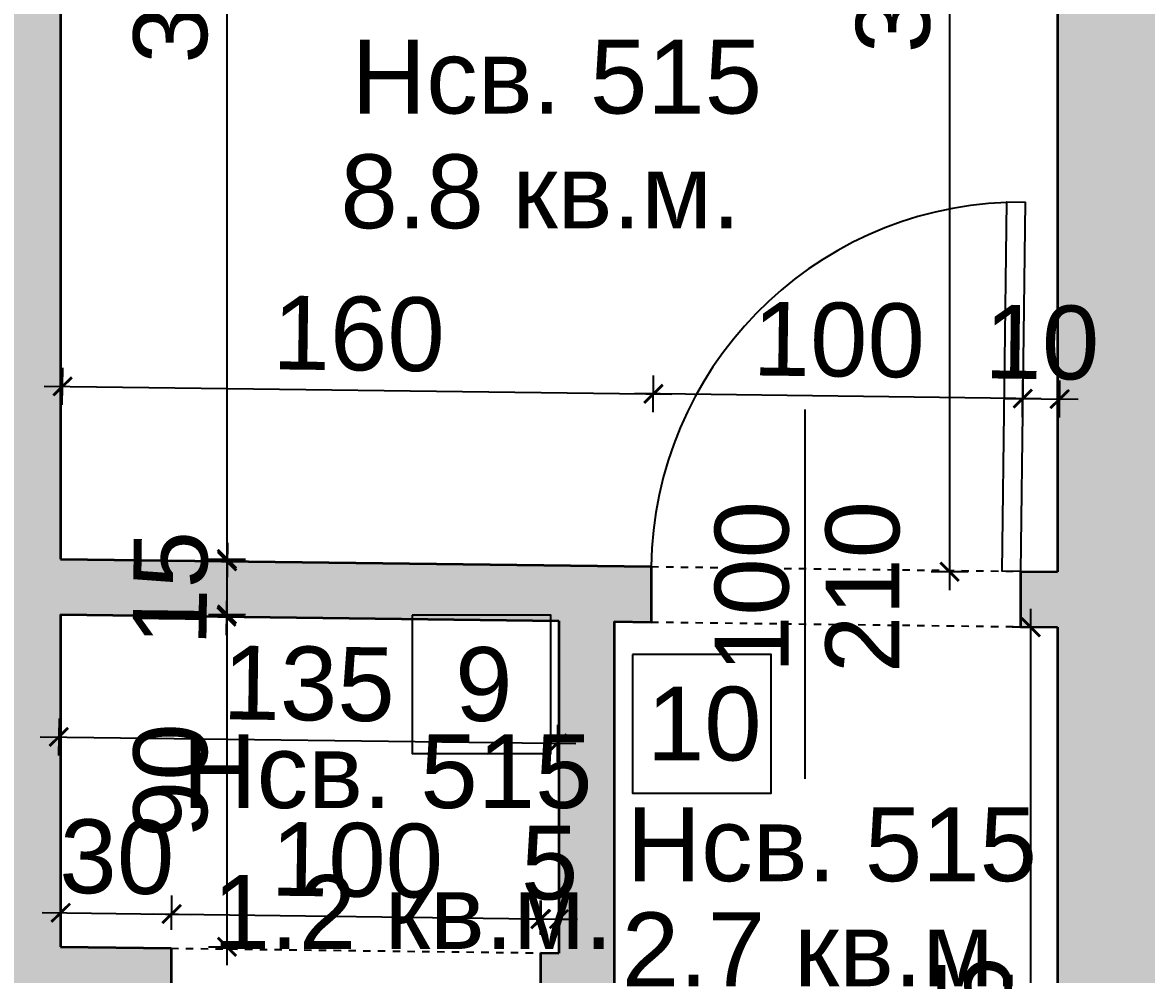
# Model space of a CAD drawing. Header units: inches. Extents: x -72385 to 39588, y -6525 to 66685.
# Drawn here: x -45950.1 to -45645.7, y 9571.3 to 9829.1 of the extents above; entities that cross this region are included whole.
import ezdxf

# ---------------------------------------------------------------- set-up
doc = ezdxf.new("R2010")
doc.units = ezdxf.units.IN
doc.header["$MEASUREMENT"] = 0
doc.linetypes.add('Hidden', pattern=[0.4, 0.2, -0.2])
for name, color, linetype, lineweight in [('Врати', 251, 'Continuous', 25), ('Надписи Hсв', 252, 'Continuous', 25), ('Надписи врати', 252, 'Continuous', 25), ('Надписи коти вътрешни', 252, 'Continuous', 25), ('Надписи номера на пом.', 252, 'Continuous', 25), ('Надписи площ', 252, 'Continuous', 25), ('Пунктир', 253, 'Hidden', 25), ('Разрезни линии', 7, 'Continuous', 35), ('Щрих стени', 254, 'Continuous', 25)]:
    doc.layers.add(name, color=color, linetype=linetype, lineweight=lineweight)
doc.styles.add('Arial Regular', font='arial.ttf')
doc.styles.get("Standard").update_dxf_attribs({"font": 'arial.ttf'})
doc.dimstyles.new('Annotative', dxfattribs={"dimscale": 0, "dimtxt": 20, "dimasz": 5, "dimexe": 5, "dimexo": 5, "dimgap": 5, "dimtad": 1, "dimdec": 0, "dimzin": 0, "dimdsep": 46, "dimtxsty": 'Standard', "dimblk": 'ARCHTICK', "dimcen": 5, "dimdle": 5, "dimadec": 0, "dimazin": 0, "dimtfac": 1, "dimtdec": 0, "dimtofl": 0, "dimtmove": 0, "dimatfit": 3, "dimldrblk": 'ARCHTICK', "dimfxl": 5, "dimfxlon": 1, "dimtolj": 1, "dimtzin": 0, "dimarcsym": 1})

# ---------------------------------------------------------------- blocks, each defined once
blk = doc.blocks.new('_ArchTick')
at = {"color": 0, "linetype": 'ByBlock', "const_width": 0.15}
blk.add_lwpolyline([(-0.5, -0.5), (0.5, 0.5)], dxfattribs=at)
blk = doc.blocks.new('*D1303')
at = {"layer": 'Defpoints', "color": 0, "ltscale": 50, "transparency": 16777216}
for p in [(-45939.84, 9998.8), (-45939.84, 9683.77), (-45894.72, 9683.77)]:
    blk.add_point(p, dxfattribs=at)
at = {"layer": 'Надписи коти вътрешни', "color": 0, "lineweight": -2, "ltscale": 50, "transparency": 16777216}
for p, q in [((-45894.72, 10003.8), (-45894.72, 9678.77)), ((-45899.72, 9998.8), (-45889.72, 9998.8)), ((-45899.72, 9683.77), (-45889.72, 9683.77))]:
    blk.add_line(p, q, dxfattribs=at)
at = {"layer": 'Надписи коти вътрешни', "color": 0, "lineweight": -2, "ltscale": 50, "transparency": 16777216, "xscale": 5, "yscale": 5, "zscale": 5}
for p, rotation in [((-45894.72, 9998.8), 90), ((-45894.72, 9683.77), 270)]:
    blk.add_blockref('_ArchTick', p, dxfattribs=dict(at, rotation=rotation))
at = {"layer": 'Надписи коти вътрешни', "color": 0, "ltscale": 50, "transparency": 16777216, "insert": (-45909.94, 9841.28), "char_height": 20, "attachment_point": 5, "rotation": 90}
blk.add_mtext('\\A1;315', dxfattribs=at)
blk = doc.blocks.new('*D1304')
at = {"layer": 'Defpoints', "color": 0, "ltscale": 50, "transparency": 16777216}
for p in [(-45669.84, 10007.86), (-45699.05, 9680.33), (-45669.84, 9680.33)]:
    blk.add_point(p, dxfattribs=at)
at = {"layer": 'Надписи коти вътрешни', "color": 0, "lineweight": -2, "ltscale": 50, "transparency": 16777216}
for p, q in [((-45699.05, 10012.86), (-45699.05, 9675.33)), ((-45694.05, 10007.86), (-45704.05, 10007.86)), ((-45694.05, 9680.33), (-45704.05, 9680.33))]:
    blk.add_line(p, q, dxfattribs=at)
at = {"layer": 'Надписи коти вътрешни', "color": 0, "lineweight": -2, "ltscale": 50, "transparency": 16777216, "xscale": 5, "yscale": 5, "zscale": 5}
for p, rotation in [((-45699.05, 10007.86), 90), ((-45699.05, 9680.33), 270)]:
    blk.add_blockref('_ArchTick', p, dxfattribs=dict(at, rotation=rotation))
at = {"layer": 'Надписи коти вътрешни', "color": 0, "ltscale": 50, "transparency": 16777216, "insert": (-45714.27, 9844.1), "char_height": 20, "attachment_point": 5, "rotation": 90}
blk.add_mtext('\\A1;328', dxfattribs=at)
blk = doc.blocks.new('*D1305')
at = {"layer": 'Defpoints', "color": 0, "ltscale": 50, "transparency": 16777216}
for p in [(-45779.24, 9728.52), (-45939.84, 9683.77), (-45779.84, 9681.73)]:
    blk.add_point(p, dxfattribs=at)
at = {"layer": 'Надписи коти вътрешни', "color": 0, "lineweight": -2, "ltscale": 50, "transparency": 16777216}
for p, q in [((-45939.31, 9725.56), (-45939.18, 9735.56)), ((-45779.31, 9723.53), (-45779.18, 9733.52)), ((-45944.24, 9730.63), (-45774.24, 9728.46))]:
    blk.add_line(p, q, dxfattribs=at)
at = {"layer": 'Надписи коти вътрешни', "color": 0, "lineweight": -2, "ltscale": 50, "transparency": 16777216, "xscale": 5, "yscale": 5, "zscale": 5}
for p, rotation in [((-45939.24, 9730.56), 179.2706286525462), ((-45779.24, 9728.52), 359.2706286525461)]:
    blk.add_blockref('_ArchTick', p, dxfattribs=dict(at, rotation=rotation))
at = {"layer": 'Надписи коти вътрешни', "color": 0, "ltscale": 50, "transparency": 16777216, "insert": (-45859.05, 9744.75), "char_height": 20, "attachment_point": 5, "rotation": 359.2706}
blk.add_mtext('\\A1;160', dxfattribs=at)
blk = doc.blocks.new('*D1306')
at = {"layer": 'Defpoints', "color": 0, "ltscale": 50, "transparency": 16777216}
for p in [(-45779.24, 9728.52), (-45779.84, 9681.73), (-45679.84, 9680.46)]:
    blk.add_point(p, dxfattribs=at)
at = {"layer": 'Надписи коти вътрешни', "color": 0, "lineweight": -2, "ltscale": 50, "transparency": 16777216}
for p, q in [((-45779.31, 9723.53), (-45779.18, 9733.52)), ((-45679.31, 9722.25), (-45679.18, 9732.25)), ((-45674.24, 9727.19), (-45784.24, 9728.59))]:
    blk.add_line(p, q, dxfattribs=at)
at = {"layer": 'Надписи коти вътрешни', "color": 0, "lineweight": -2, "ltscale": 50, "transparency": 16777216, "xscale": 5, "yscale": 5, "zscale": 5}
for p, rotation in [((-45779.24, 9728.52), 179.2706286522878), ((-45679.24, 9727.25), 359.2706286522878)]:
    blk.add_blockref('_ArchTick', p, dxfattribs=dict(at, rotation=rotation))
at = {"layer": 'Надписи коти вътрешни', "color": 0, "ltscale": 50, "transparency": 16777216, "insert": (-45729.05, 9743.1), "char_height": 20, "attachment_point": 5, "rotation": 359.2706}
blk.add_mtext('\\A1;100', dxfattribs=at)
blk = doc.blocks.new('*D1307')
at = {"layer": 'Defpoints', "color": 0, "ltscale": 50, "transparency": 16777216}
for p in [(-45669.24, 9727.12), (-45679.84, 9680.46), (-45669.84, 9680.33)]:
    blk.add_point(p, dxfattribs=at)
at = {"layer": 'Надписи коти вътрешни', "color": 0, "lineweight": -2, "ltscale": 50, "transparency": 16777216}
for p, q in [((-45679.31, 9722.25), (-45679.18, 9732.25)), ((-45669.31, 9722.12), (-45669.18, 9732.12)), ((-45684.24, 9727.32), (-45664.24, 9727.06))]:
    blk.add_line(p, q, dxfattribs=at)
at = {"layer": 'Надписи коти вътрешни', "color": 0, "lineweight": -2, "ltscale": 50, "transparency": 16777216, "xscale": 5, "yscale": 5, "zscale": 5}
for p, rotation in [((-45679.24, 9727.25), 179.2706286551305), ((-45669.24, 9727.12), 359.2706286551305)]:
    blk.add_blockref('_ArchTick', p, dxfattribs=dict(at, rotation=rotation))
at = {"layer": 'Надписи коти вътрешни', "color": 0, "ltscale": 50, "transparency": 16777216, "insert": (-45674.05, 9742.4), "char_height": 20, "attachment_point": 5, "rotation": 359.2706}
blk.add_mtext('\\A1;10', dxfattribs=at)
blk = doc.blocks.new('*D1310')
at = {"layer": 'Defpoints', "color": 0, "ltscale": 50, "transparency": 16777216}
for p in [(-45939.84, 9668.77), (-45939.84, 9578.76), (-45894.72, 9578.76)]:
    blk.add_point(p, dxfattribs=at)
at = {"layer": 'Надписи коти вътрешни', "color": 0, "lineweight": -2, "ltscale": 50, "transparency": 16777216}
for p, q in [((-45894.72, 9673.77), (-45894.72, 9573.76)), ((-45899.72, 9668.77), (-45889.72, 9668.77)), ((-45899.72, 9578.76), (-45889.72, 9578.76))]:
    blk.add_line(p, q, dxfattribs=at)
at = {"layer": 'Надписи коти вътрешни', "color": 0, "lineweight": -2, "ltscale": 50, "transparency": 16777216, "xscale": 5, "yscale": 5, "zscale": 5}
for p, rotation in [((-45894.72, 9668.77), 90), ((-45894.72, 9578.76), 270)]:
    blk.add_blockref('_ArchTick', p, dxfattribs=dict(at, rotation=rotation))
at = {"layer": 'Надписи коти вътрешни', "color": 0, "ltscale": 50, "transparency": 16777216, "insert": (-45909.93, 9623.77), "char_height": 20, "attachment_point": 5, "rotation": 90}
blk.add_mtext('\\A1;90', dxfattribs=at)
blk = doc.blocks.new('*D1311')
at = {"layer": 'Defpoints', "color": 0, "ltscale": 50, "transparency": 16777216}
for p in [(-45909.72, 9587.63), (-45939.84, 9578.76), (-45909.84, 9578.38)]:
    blk.add_point(p, dxfattribs=at)
at = {"layer": 'Надписи коти вътрешни', "color": 0, "lineweight": -2, "ltscale": 50, "transparency": 16777216}
for p, q in [((-45939.77, 9583.76), (-45939.66, 9593.01)), ((-45909.77, 9583.38), (-45909.66, 9592.63)), ((-45944.72, 9588.07), (-45904.72, 9587.56))]:
    blk.add_line(p, q, dxfattribs=at)
at = {"layer": 'Надписи коти вътрешни', "color": 0, "lineweight": -2, "ltscale": 50, "transparency": 16777216, "xscale": 5, "yscale": 5, "zscale": 5}
for p, rotation in [((-45939.72, 9588.01), 179.2706286525466), ((-45909.72, 9587.63), 359.2706286525466)]:
    blk.add_blockref('_ArchTick', p, dxfattribs=dict(at, rotation=rotation))
at = {"layer": 'Надписи коти вътрешни', "color": 0, "ltscale": 50, "transparency": 16777216, "insert": (-45924.53, 9603.04), "char_height": 20, "attachment_point": 5, "rotation": 359.2706}
blk.add_mtext('\\A1;30', dxfattribs=at)
blk = doc.blocks.new('*D1312')
at = {"layer": 'Defpoints', "color": 0, "ltscale": 50, "transparency": 16777216}
for p in [(-45809.71, 9586.31), (-45909.84, 9578.38), (-45809.84, 9577.04)]:
    blk.add_point(p, dxfattribs=at)
at = {"layer": 'Надписи коти вътрешни', "color": 0, "lineweight": -2, "ltscale": 50, "transparency": 16777216}
for p, q in [((-45909.77, 9583.38), (-45909.65, 9592.64)), ((-45809.77, 9582.04), (-45809.65, 9591.31)), ((-45914.71, 9587.71), (-45804.71, 9586.24))]:
    blk.add_line(p, q, dxfattribs=at)
at = {"layer": 'Надписи коти вътрешни', "color": 0, "lineweight": -2, "ltscale": 50, "transparency": 16777216, "xscale": 5, "yscale": 5, "zscale": 5}
for p, rotation in [((-45909.71, 9587.65), 179.2341643252605), ((-45809.71, 9586.31), 359.2341643252604)]:
    blk.add_blockref('_ArchTick', p, dxfattribs=dict(at, rotation=rotation))
at = {"layer": 'Надписи коти вътрешни', "color": 0, "ltscale": 50, "transparency": 16777216, "insert": (-45859.51, 9602.19), "char_height": 20, "attachment_point": 5, "rotation": 359.2342}
blk.add_mtext('\\A1;100', dxfattribs=at)
blk = doc.blocks.new('*D1313')
at = {"layer": 'Defpoints', "color": 0, "ltscale": 50, "transparency": 16777216}
for p in [(-45809.84, 9586.28), (-45809.84, 9577.11), (-45804.84, 9577.04)]:
    blk.add_point(p, dxfattribs=at)
at = {"layer": 'Надписи коти вътрешни', "color": 0, "lineweight": -2, "ltscale": 50, "transparency": 16777216}
for p, q in [((-45809.84, 9582.11), (-45809.84, 9591.28)), ((-45804.84, 9582.04), (-45804.84, 9591.28)), ((-45809.84, 9586.28), (-45814.84, 9586.28)), ((-45804.84, 9586.28), (-45799.84, 9586.28))]:
    blk.add_line(p, q, dxfattribs=at)
at = {"layer": 'Надписи коти вътрешни', "color": 0, "lineweight": -2, "ltscale": 50, "transparency": 16777216, "xscale": 5, "yscale": 5, "zscale": 5}
blk.add_blockref('_ArchTick', (-45809.84, 9586.28), dxfattribs=at)
at = {"layer": 'Надписи коти вътрешни', "color": 0, "lineweight": -2, "ltscale": 50, "transparency": 16777216, "xscale": 5, "yscale": 5, "zscale": 5, "rotation": 180}
blk.add_blockref('_ArchTick', (-45804.84, 9586.28), dxfattribs=at)
at = {"layer": 'Надписи коти вътрешни', "color": 0, "ltscale": 50, "transparency": 16777216, "insert": (-45807.34, 9601.45), "char_height": 20, "attachment_point": 5}
blk.add_mtext('\\A1;5', dxfattribs=at)
blk = doc.blocks.new('*D1297')
at = {"layer": 'Defpoints', "color": 0, "ltscale": 50, "transparency": 16777216}
for p in [(-45939.84, 9668.77), (-45804.84, 9667.05), (-45805.26, 9633.89)]:
    blk.add_point(p, dxfattribs=at)
at = {"layer": 'Надписи коти вътрешни', "color": 0, "lineweight": -2, "ltscale": 50, "transparency": 16777216}
for p, q in [((-45940.2, 9640.61), (-45940.32, 9630.61)), ((-45805.2, 9638.89), (-45805.32, 9628.89)), ((-45945.26, 9635.67), (-45800.26, 9633.82))]:
    blk.add_line(p, q, dxfattribs=at)
at = {"layer": 'Надписи коти вътрешни', "color": 0, "lineweight": -2, "ltscale": 50, "transparency": 16777216, "xscale": 5, "yscale": 5, "zscale": 5}
for p, rotation in [((-45940.26, 9635.61), 179.2706286525417), ((-45805.26, 9633.89), 359.2706286525417)]:
    blk.add_blockref('_ArchTick', p, dxfattribs=dict(at, rotation=rotation))
at = {"layer": 'Надписи коти вътрешни', "color": 0, "ltscale": 50, "transparency": 16777216, "insert": (-45872.57, 9649.96), "char_height": 20, "attachment_point": 5, "rotation": 359.2706}
blk.add_mtext('\\A1;135', dxfattribs=at)
blk = doc.blocks.new('*D1288')
at = {"layer": 'Defpoints', "color": 0, "ltscale": 50, "transparency": 16777216}
for p in [(-45677.06, 9665.33), (-45669.84, 9665.33), (-45669.84, 9440.31)]:
    blk.add_point(p, dxfattribs=at)
at = {"layer": 'Надписи коти вътрешни', "color": 0, "lineweight": -2, "ltscale": 50, "transparency": 16777216}
for p, q in [((-45677.06, 9435.31), (-45677.06, 9670.33)), ((-45674.84, 9665.33), (-45682.06, 9665.33)), ((-45674.84, 9440.31), (-45682.06, 9440.31))]:
    blk.add_line(p, q, dxfattribs=at)
at = {"layer": 'Надписи коти вътрешни', "color": 0, "lineweight": -2, "ltscale": 50, "transparency": 16777216, "xscale": 5, "yscale": 5, "zscale": 5}
for p, rotation in [((-45677.06, 9665.33), 90), ((-45677.06, 9440.31), 270)]:
    blk.add_blockref('_ArchTick', p, dxfattribs=dict(at, rotation=rotation))
at = {"layer": 'Надписи коти вътрешни', "color": 0, "ltscale": 50, "transparency": 16777216, "insert": (-45692.27, 9552.82), "char_height": 20, "attachment_point": 5, "rotation": 90}
blk.add_mtext('\\A1;225', dxfattribs=at)
blk = doc.blocks.new('*D8094')
at = {"layer": 'Defpoints', "color": 0, "ltscale": 10, "transparency": 16777216}
for p in [(-45923.65, 9683.56), (-45923.84, 9668.57), (-45894.85, 9668.2)]:
    blk.add_point(p, dxfattribs=at)
at = {"layer": 'Надписи коти вътрешни', "color": 0, "lineweight": -2, "ltscale": 10, "transparency": 16777216}
for p, q in [((-45894.6, 9688.19), (-45894.92, 9663.2)), ((-45899.66, 9683.26), (-45889.66, 9683.13)), ((-45899.85, 9668.26), (-45889.85, 9668.13))]:
    blk.add_line(p, q, dxfattribs=at)
at = {"layer": 'Надписи коти вътрешни', "color": 0, "lineweight": -2, "ltscale": 10, "transparency": 16777216, "xscale": 5, "yscale": 5, "zscale": 5}
for p, rotation in [((-45894.66, 9683.2), 89.27062865252134), ((-45894.85, 9668.2), 269.2706286525214)]:
    blk.add_blockref('_ArchTick', p, dxfattribs=dict(at, rotation=rotation))
at = {"layer": 'Надписи коти вътрешни', "color": 0, "ltscale": 10, "transparency": 16777216, "insert": (-45909.97, 9675.89), "char_height": 20, "attachment_point": 5, "rotation": 89.2706}
blk.add_mtext('\\A1;15', dxfattribs=at)

msp = doc.modelspace()

# ---------------------------------------------------------------- hatches: boundary and pattern name
at = {"layer": 'Щрих стени', "ltscale": 10}
h = msp.add_hatch(color=256, dxfattribs=at)
h.dxf.hatch_style = 1
h.paths.add_polyline_path([(-47039.84, 9457.75), (-47139.84, 9459.03), (-47139.84, 10001.57), (-47137.34, 10001.54), (-47137.34, 10061.54), (-47202.34, 10062.37), (-47202.34, 9224.8), (-47139.84, 9224.01), (-47139.84, 9429.03), (-47039.84, 9427.75)])
h.paths.add_polyline_path([(-46749.84, 9454.06), (-46839.84, 9455.21), (-46839.84, 10022.75), (-46837.34, 10022.72), (-46837.34, 10057.73), (-46872.34, 10058.17), (-46872.34, 10023.17), (-46869.84, 10023.14), (-46869.84, 9455.59), (-46939.84, 9456.48), (-46939.84, 9426.48), (-46749.84, 9424.06)])
h.paths.add_polyline_path([(-46539.84, 10006.43), (-46537.34, 10006.4), (-46537.34, 10073.91), (-46572.34, 10074.35), (-46572.34, 10006.85), (-46569.84, 10006.82), (-46569.84, 9471.77), (-46589.84, 9472.03), (-46589.84, 9452.03), (-46649.84, 9452.79), (-46649.84, 9422.79), (-46539.84, 9421.39)])
h.paths.add_polyline_path([(-46339.84, 9448.84), (-46349.84, 9448.97), (-46349.84, 9814), (-46159.84, 9811.58), (-46159.84, 9446.55), (-46179.84, 9446.81), (-46179.84, 9416.8), (-46129.84, 9416.17), (-46129.84, 9841.2), (-46379.84, 9844.38), (-46379.84, 9419.35), (-46339.84, 9418.84)])
h.paths.add_polyline_path([(-46349.84, 10071.52), (-46379.84, 10071.9), (-46379.84, 10004.4), (-46349.84, 10004.02)])
h.paths.add_polyline_path([(-46129.84, 10068.72), (-46159.84, 10069.1), (-46159.84, 10001.6), (-46129.84, 10001.21)])
h.paths.add_polyline_path([(-45937.34, 10066.27), (-45972.34, 10066.72), (-45972.34, 9999.21), (-45969.84, 9999.18), (-45969.84, 9414.13), (-45909.84, 9413.37), (-45909.84, 9443.37), (-45919.84, 9443.5), (-45919.84, 9463.5), (-45939.84, 9463.75), (-45939.84, 9563.76), (-45909.84, 9563.38), (-45909.84, 9578.38), (-45939.84, 9578.76), (-45939.84, 9668.77), (-45804.84, 9667.05), (-45804.84, 9577.04), (-45809.84, 9577.11), (-45809.84, 9562.11), (-45804.84, 9562.04), (-45804.84, 9442.03), (-45809.84, 9442.1), (-45809.84, 9412.09), (-45779.84, 9411.71), (-45779.84, 9441.71), (-45789.84, 9441.84), (-45789.84, 9666.86), (-45779.84, 9666.73), (-45779.84, 9681.73), (-45939.84, 9683.77), (-45939.84, 9998.8), (-45937.34, 9998.76)])
h.paths.add_polyline_path([(-45549.84, 9438.79), (-45639.84, 9439.93), (-45639.84, 10007.48), (-45637.34, 10007.45), (-45637.34, 10042.45), (-45672.34, 10042.89), (-45672.34, 10007.89), (-45669.84, 10007.86), (-45669.84, 9680.33), (-45679.84, 9680.46), (-45679.84, 9665.46), (-45669.84, 9665.33), (-45669.84, 9440.31), (-45679.84, 9440.44), (-45679.84, 9410.44), (-45549.84, 9408.78)])
h.paths.add_polyline_path([(-45339.84, 8798.56), (-45319.84, 8798.31), (-45319.84, 8828.31), (-45339.84, 8828.56), (-45339.84, 9036.08), (-45369.84, 9036.46), (-45369.84, 8846.45), (-45389.84, 8846.7), (-45389.84, 8836.7), (-45449.84, 8837.46), (-45449.84, 8807.46), (-45369.84, 8806.44), (-45369.84, 8736.44), (-45429.84, 8737.2), (-45429.84, 8607.19), (-45369.84, 8606.43), (-45369.84, 8263.9), (-45372.34, 8203.93), (-45337.34, 8203.48), (-45337.34, 8263.49), (-45339.84, 8263.52)])
h.paths.add_polyline_path([(-45549.84, 8838.74), (-46049.84, 8845.1), (-46049.84, 8815.1), (-45972.34, 8814.11), (-45972.34, 8804.11), (-45937.34, 8803.67), (-45937.34, 8813.67), (-45669.84, 8810.26), (-45669.84, 8252.72), (-45672.34, 8207.75), (-45637.34, 8207.3), (-45637.34, 8252.3), (-45639.84, 8252.34), (-45639.84, 8809.88), (-45549.84, 8808.74)])
h.paths.add_polyline_path([(-46149.84, 8846.38), (-46649.84, 8852.74), (-46649.84, 8822.74), (-46592.34, 8822.01), (-46592.34, 8792), (-46537.34, 8791.3), (-46537.34, 8821.31), (-46149.84, 8816.37)])
h.paths.add_polyline_path([(-46749.84, 8854.01), (-46949.84, 8856.56), (-46949.84, 8826.56), (-46869.84, 8825.54), (-46869.84, 8267.99), (-46872.34, 8223.02), (-46837.34, 8222.58), (-46837.34, 8267.58), (-46839.84, 8267.61), (-46839.84, 8825.16), (-46749.84, 8824.01)])
h.paths.add_polyline_path([(-47049.84, 8857.83), (-47119.84, 8858.72), (-47119.84, 8868.73), (-47139.84, 8868.98), (-47139.84, 9064), (-47202.34, 9064.79), (-47202.34, 8849.77), (-47212.34, 8849.9), (-47212.34, 8829.9), (-47202.34, 8829.77), (-47202.34, 8227.22), (-47137.34, 8226.4), (-47137.34, 8286.4), (-47139.84, 8286.43), (-47139.84, 8828.98), (-47049.84, 8827.83)])
h.paths.add_polyline_path([(-46537.34, 8263.76), (-46572.34, 8264.21), (-46572.34, 8219.2), (-46537.34, 8218.76)])
h.paths.add_polyline_path([(-46237.34, 8299.95), (-46272.34, 8300.39), (-46272.34, 8215.38), (-46237.34, 8214.94)])
h.paths.add_polyline_path([(-45937.34, 8256.12), (-45972.34, 8256.57), (-45972.34, 8211.56), (-45937.34, 8211.12)], flags=17)

# ---------------------------------------------------------------- linework, layer by layer
at = {"layer": 'Врати', "ltscale": 50}
msp.add_lwpolyline([(-45679.84, 9680.46), (-45684.84, 9680.52), (-45683.56, 9780.52), (-45678.56, 9780.45)], close=True, dxfattribs=at)
msp.add_arc((-45679.84, 9680.46), 100, 92.1366, 179.2706, dxfattribs=at)
at = {"layer": 'Надписи врати', "ltscale": 50}
msp.add_line((-45738.13, 9624.26), (-45738.13, 9724.26), dxfattribs=at)
at = {"layer": 'Надписи номера на пом.', "ltscale": 50}
for points in [[(-45844.57, 9668.62), (-45844.57, 9631.12), (-45807.07, 9631.12), (-45807.07, 9668.62)], [(-45784.88, 9657.91), (-45784.88, 9620.41), (-45747.38, 9620.41), (-45747.38, 9657.91)]]:
    msp.add_lwpolyline(points, close=True, dxfattribs=at)
at = {"layer": 'Пунктир', "ltscale": 10}
for p, q in [((-45779.84, 9681.73), (-45679.84, 9680.46)), ((-45779.84, 9666.73), (-45679.84, 9665.46)), ((-45909.84, 9578.38), (-45809.84, 9577.11))]:
    msp.add_line(p, q, dxfattribs=at)
at = {"layer": 'Разрезни линии', "ltscale": 50}
for p, q in [((-45669.84, 10007.86), (-45669.84, 9680.33)), ((-45939.84, 9998.8), (-45939.84, 9683.77)), ((-45939.84, 9683.77), (-45779.84, 9681.73)), ((-45779.84, 9681.73), (-45779.84, 9666.73)), ((-45679.84, 9680.46), (-45669.84, 9680.33)), ((-45679.84, 9680.46), (-45679.84, 9665.46)), ((-45939.84, 9668.77), (-45804.84, 9667.05)), ((-45939.84, 9668.77), (-45939.84, 9578.76)), ((-45804.84, 9667.05), (-45804.84, 9577.04)), ((-45789.84, 9666.86), (-45779.84, 9666.73)), ((-45789.84, 9666.86), (-45789.84, 9441.84)), ((-45679.84, 9665.46), (-45669.84, 9665.33)), ((-45669.84, 9665.33), (-45669.84, 9440.31)), ((-45939.84, 9578.76), (-45909.84, 9578.38)), ((-45909.84, 9578.38), (-45909.84, 9563.38)), ((-45809.84, 9577.11), (-45804.84, 9577.04)), ((-45809.84, 9577.11), (-45809.84, 9562.11))]:
    msp.add_line(p, q, dxfattribs=at)

# ---------------------------------------------------------------- texts
at = {"layer": 'Надписи Hсв', "ltscale": 100, "char_height": 20, "width": 180.4891, "attachment_point": 1, "style": 'Arial Regular'}
for insert in [(-45860.95, 9824.46), (-45906.87, 9636.34), (-45786.51, 9616.54)]:
    msp.add_mtext('\\pxt8;Hсв. 515', dxfattribs=dict(at, insert=insert))
at = {"layer": 'Надписи врати', "ltscale": 100, "char_height": 20, "width": 180.4891, "attachment_point": 1, "rotation": 90, "style": 'Arial Regular'}
for s, insert in [('100', (-45762.65, 9652.92)), ('210', (-45732.65, 9652.92))]:
    msp.add_mtext(s, dxfattribs=dict(at, insert=insert))
at = {"layer": 'Надписи номера на пом.', "ltscale": 100, "char_height": 20, "width": 180.4891, "attachment_point": 1, "style": 'Arial Regular'}
for s, insert in [('\\pxqc;9', (-45915.42, 9659.93)), ('\\pxqc;10', (-45855.73, 9649.23))]:
    msp.add_mtext(s, dxfattribs=dict(at, insert=insert))
at = {"layer": 'Надписи площ', "ltscale": 100, "char_height": 20, "width": 180.4891, "attachment_point": 1, "style": 'Arial Regular'}
for s, insert in [('8.8 кв.м.', (-45864.01, 9793.39)), ('1.2 кв.м.', (-45898.58, 9598.2)), ('2.7 кв.м.', (-45787.8, 9588.09))]:
    msp.add_mtext(s, dxfattribs=dict(at, insert=insert))

# ---------------------------------------------------------------- dimensions: what is measured, and where the dimension line sits
at = {"layer": 'Надписи коти вътрешни', "ltscale": 50}
for base, p1, p2, picture, middle in [((-45699.05, 9680.33), (-45669.84, 10007.86), (-45669.84, 9680.33), '*D1304', (-45714.27, 9844.1)), ((-45894.72, 9683.77), (-45939.84, 9998.8), (-45939.84, 9683.77), '*D1303', (-45909.94, 9841.28)), ((-45677.06, 9665.33), (-45669.84, 9440.31), (-45669.84, 9665.33), '*D1288', (-45692.27, 9552.82))]:
    dim = msp.add_linear_dim(base=base, p1=p1, p2=p2, angle=90, dimstyle='Annotative', override={"dimscale": 0, "dimtix": 0, "dimtofl": 0, "dimtmove": 0, "dimatfit": 3}, dxfattribs=at)
    dim.commit()
    dim.dimension.update_dxf_attribs({"geometry": picture, "text_midpoint": middle})
for p1, p2, distance, picture, middle in [((-45939.84, 9683.77), (-45779.84, 9681.73), 46.79, '*D1305', (-45859.05, 9744.75)), ((-45679.84, 9680.46), (-45779.84, 9681.73), -46.79, '*D1306', (-45729.05, 9743.1)), ((-45939.84, 9668.77), (-45939.84, 9578.76), 45.12, '*D1310', (-45909.93, 9623.77)), ((-45939.84, 9668.77), (-45804.84, 9667.05), -33.17, '*D1297', (-45872.57, 9649.96)), ((-45909.84, 9578.38), (-45809.84, 9577.04), 9.27, '*D1312', (-45859.51, 9602.19))]:
    dim = msp.add_aligned_dim(p1=p1, p2=p2, distance=distance, dimstyle='Annotative', override={"dimscale": 0, "dimtix": 0, "dimtofl": 0, "dimtmove": 0, "dimatfit": 3}, dxfattribs=at)
    dim.commit()
    dim.dimension.update_dxf_attribs({"geometry": picture, "text_midpoint": middle})
for base, p1, p2, picture, middle in [((-45669.24, 9727.12), (-45679.84, 9680.46), (-45669.84, 9680.33), '*D1307', (-45674.24, 9727.19)), ((-45909.72, 9587.63), (-45939.84, 9578.76), (-45909.84, 9578.38), '*D1311', (-45924.72, 9587.82))]:
    dim = msp.add_linear_dim(base=base, p1=p1, p2=p2, angle=359.2706, dimstyle='Annotative', override={"dimscale": 0, "dimtix": 0, "dimtofl": 0, "dimtmove": 0, "dimatfit": 3}, dxfattribs=at)
    dim.commit()
    dim.dimension.update_dxf_attribs({"geometry": picture, "text_midpoint": middle, "dimtype": 129})
at = {"layer": 'Надписи коти вътрешни', "ltscale": 10}
dim = msp.add_linear_dim(base=(-45894.85, 9668.2), p1=(-45923.65, 9683.56), p2=(-45923.84, 9668.57), angle=269.2706, dimstyle='Annotative', override={"dimscale": 0, "dimtix": 0, "dimtofl": 0, "dimtmove": 0, "dimatfit": 3}, dxfattribs=at)
dim.commit()
dim.dimension.update_dxf_attribs({"geometry": '*D8094', "text_midpoint": (-45894.76, 9675.7), "dimtype": 129})
at = {"layer": 'Надписи коти вътрешни', "ltscale": 50}
dim = msp.add_linear_dim(base=(-45809.84, 9586.28), p1=(-45804.84, 9577.04), p2=(-45809.84, 9577.11), dimstyle='Annotative', override={"dimscale": 0, "dimtix": 0, "dimtofl": 0, "dimtmove": 0, "dimatfit": 3}, dxfattribs=at)
dim.commit()
dim.dimension.update_dxf_attribs({"geometry": '*D1313', "text_midpoint": (-45807.34, 9586.28), "dimtype": 128})

doc.saveas('drawing.dxf')
